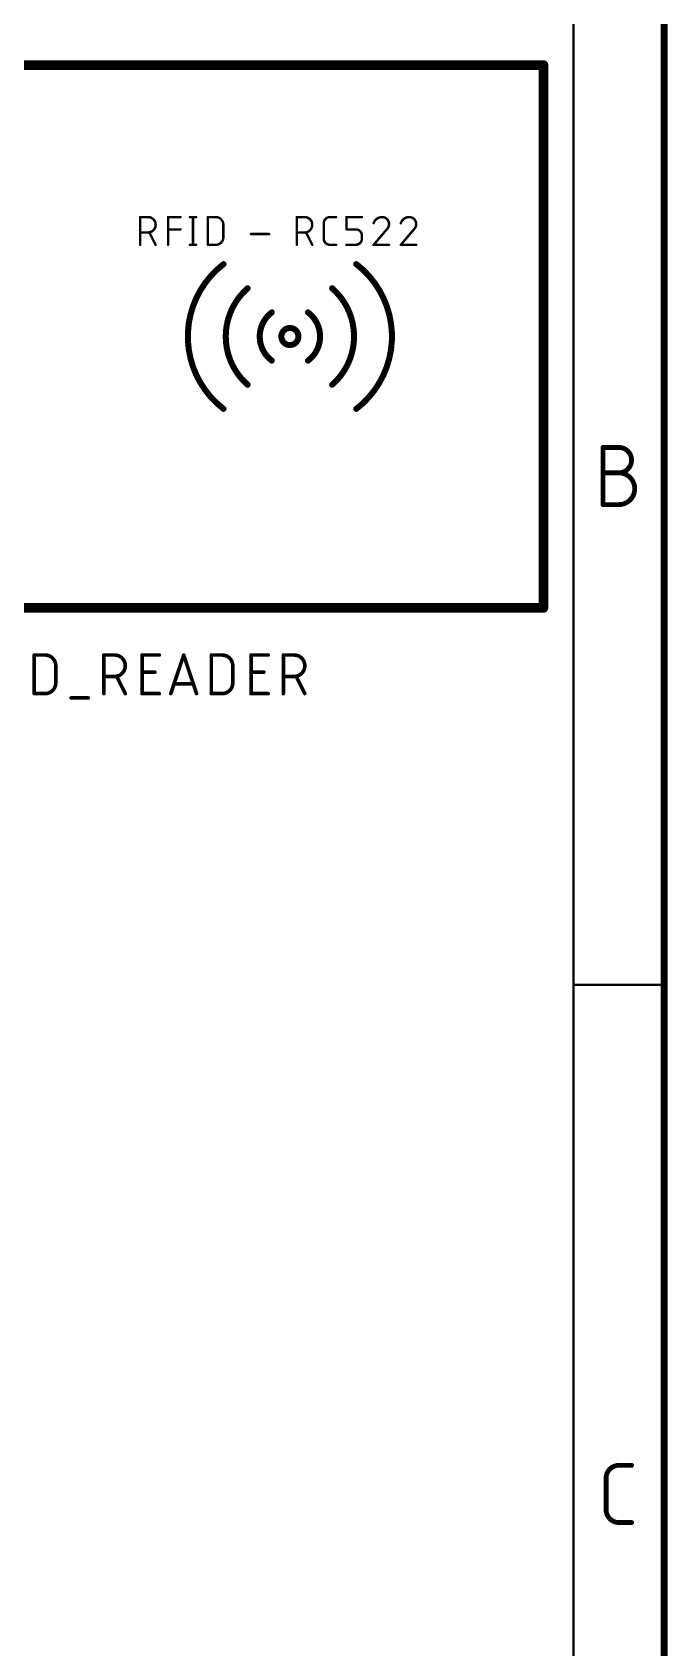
# Model space of a CAD drawing. Extents: x -10 to 250, y 0 to 179.
# Drawn here: x 223.6 to 250.3, y 61.6 to 129.6 of the extents above; entities that cross this region are included whole.
import ezdxf

# ---------------------------------------------------------------- set-up
doc = ezdxf.new("R2010")
doc.units = 0
doc.layers.add('94', color=14, linetype='CONTINUOUS')
doc.layers.add('95', color=250, linetype='CONTINUOUS')

msp = doc.modelspace()

# ---------------------------------------------------------------- linework, layer by layer
at = {"layer": '94'}
for points, const_width in [([(250.19, 0), (250.19, 179.07)], 0.3), ([(246.38, 3.81), (246.38, 175.26)], 0.1), ([(214.63, 128.27), (245.11, 128.27)], 0.4064), ([(245.11, 128.27), (245.11, 105.41)], 0.4064), ([(228.1428, 120.7008), (228.1428, 121.8692)], 0.1016), ([(228.1428, 121.8692), (228.4674, 121.8692)], 0.1016), ([(229.3188, 120.7008), (229.3188, 121.8692)], 0.1016), ([(229.3188, 121.8692), (229.8381, 121.8692)], 0.1016), ([(230.2352, 121.8692), (230.4948, 121.8692)], 0.1016), ([(230.365, 121.8692), (230.365, 120.7008)], 0.1016), ([(230.9929, 120.7008), (230.9929, 121.8692)], 0.1016), ([(230.9929, 121.8692), (231.3175, 121.8692)], 0.1016), ([(234.7341, 120.7008), (234.7341, 121.8692)], 0.1016), ([(234.7341, 121.8692), (235.0586, 121.8692)], 0.1016), ([(236.1261, 121.8692), (236.3857, 121.8692)], 0.1016), ([(236.8222, 121.3499), (236.8222, 121.8692)], 0.1016), ([(236.8222, 121.8692), (237.4713, 121.8692)], 0.1016), ([(228.4674, 121.2201), (228.1428, 121.2201)], 0.1016), ([(228.7919, 120.7008), (228.5323, 121.2201)], 0.1016), ([(229.3188, 121.3499), (229.8381, 121.3499)], 0.1016), ([(231.642, 121.5446), (231.642, 121.0254)], 0.1016), ([(232.7949, 121.1552), (233.5739, 121.1552)], 0.1016), ([(235.0586, 121.2201), (234.7341, 121.2201)], 0.1016), ([(235.3832, 120.7008), (235.1236, 121.2201)], 0.1016), ([(235.8664, 120.9604), (235.8664, 121.6096)], 0.1016), ([(237.2117, 121.3499), (236.8222, 121.3499)], 0.1016), ([(237.4713, 120.9604), (237.4713, 121.0903)], 0.1016), ([(238.517, 121.3499), (237.9652, 120.7008)], 0.1016), ([(239.66, 121.3499), (239.1082, 120.7008)], 0.1016), ([(230.2352, 120.7008), (230.4948, 120.7008)], 0.1016), ([(231.3175, 120.7008), (230.9929, 120.7008)], 0.1016), ([(236.3857, 120.7008), (236.1261, 120.7008)], 0.1016), ([(236.8222, 120.7008), (237.2117, 120.7008)], 0.1016), ([(237.9652, 120.7008), (238.6143, 120.7008)], 0.1016), ([(239.1082, 120.7008), (239.7573, 120.7008)], 0.1016), ([(247.6164, 109.7629), (247.6164, 112.1697)], 0.2032), ([(247.6164, 112.1697), (248.285, 112.1697)], 0.2032), ([(247.6164, 111.1), (248.285, 111.1)], 0.2032), ([(248.285, 109.7629), (247.6164, 109.7629)], 0.2032), ([(245.11, 105.41), (214.63, 105.41)], 0.4064), ([(250.19, 89.535), (246.38, 89.535)], 0.1), ([(248.285, 69.3072), (248.8198, 69.3072)], 0.2032), ([(247.7502, 67.4352), (247.7502, 68.7723)], 0.2032), ([(248.8198, 66.9004), (248.285, 66.9004)], 0.2032)]:
    msp.add_lwpolyline(points, dxfattribs=dict(at, const_width=const_width))
for points, const_width in [([(245.2116, 128.27, 1), (245.0084, 128.27)], 0.2032), ([(245.11, 128.1684, 1), (245.11, 128.3716)], 0.2032), ([(228.1682, 121.8692, 1), (228.1174, 121.8692)], 0.0508), ([(228.1428, 121.8946, 1), (228.1428, 121.8438)], 0.0508), ([(228.4674, 121.2201, 1), (228.4674, 121.8692)], 0.1016), ([(228.4674, 121.8946, 1), (228.4674, 121.8438)], 0.0508), ([(228.4674, 121.8438, 1), (228.4674, 121.8946)], 0.0508), ([(229.3442, 121.8692, 1), (229.2934, 121.8692)], 0.0508), ([(229.3188, 121.8946, 1), (229.3188, 121.8438)], 0.0508), ([(229.8381, 121.8438, 1), (229.8381, 121.8946)], 0.0508), ([(230.2352, 121.8946, 1), (230.2352, 121.8438)], 0.0508), ([(230.3904, 121.8692, 1), (230.3396, 121.8692)], 0.0508), ([(230.4948, 121.8438, 1), (230.4948, 121.8946)], 0.0508), ([(231.0183, 121.8692, 1), (230.9675, 121.8692)], 0.0508), ([(230.9929, 121.8946, 1), (230.9929, 121.8438)], 0.0508), ([(231.642, 121.5446, 0.4142), (231.3175, 121.8692)], 0.1016), ([(231.3175, 121.8946, 1), (231.3175, 121.8438)], 0.0508), ([(231.3175, 121.8438, 1), (231.3175, 121.8946)], 0.0508), ([(234.7595, 121.8692, 1), (234.7087, 121.8692)], 0.0508), ([(234.7341, 121.8946, 1), (234.7341, 121.8438)], 0.0508), ([(235.0586, 121.2201, 1), (235.0586, 121.8692)], 0.1016), ([(235.0586, 121.8946, 1), (235.0586, 121.8438)], 0.0508), ([(235.0586, 121.8438, 1), (235.0586, 121.8946)], 0.0508), ([(236.1261, 121.8692, 0.4142), (235.8664, 121.6096)], 0.1016), ([(236.1261, 121.8946, 1), (236.1261, 121.8438)], 0.0508), ([(236.1261, 121.8438, 1), (236.1261, 121.8946)], 0.0508), ([(236.3857, 121.8438, 1), (236.3857, 121.8946)], 0.0508), ([(236.8476, 121.8692, 1), (236.7968, 121.8692)], 0.0508), ([(236.8222, 121.8946, 1), (236.8222, 121.8438)], 0.0508), ([(237.4713, 121.8438, 1), (237.4713, 121.8946)], 0.0508), ([(238.3222, 121.8692, 0.3252), (237.9652, 121.6096)], 0.1016), ([(238.6143, 121.5771, 0.4142), (238.3222, 121.8692)], 0.1016), ([(238.3222, 121.8946, 1), (238.3222, 121.8438)], 0.0508), ([(238.3222, 121.8438, 1), (238.3222, 121.8946)], 0.0508), ([(239.4652, 121.8692, 0.3252), (239.1082, 121.6096)], 0.1016), ([(239.7573, 121.5771, 0.4142), (239.4652, 121.8692)], 0.1016), ([(239.4652, 121.8946, 1), (239.4652, 121.8438)], 0.0508), ([(239.4652, 121.8438, 1), (239.4652, 121.8946)], 0.0508), ([(228.1428, 121.2455, 1), (228.1428, 121.1947)], 0.0508), ([(228.4674, 121.2455, 1), (228.4674, 121.1947)], 0.0508), ([(228.4674, 121.1947, 1), (228.4674, 121.2455)], 0.0508), ([(228.555, 121.2314, 1), (228.5095, 121.2087)], 0.0508), ([(229.3188, 121.3753, 1), (229.3188, 121.3245)], 0.0508), ([(229.8381, 121.3245, 1), (229.8381, 121.3753)], 0.0508), ([(231.3175, 120.7008, 0.4142), (231.642, 121.0254)], 0.1016), ([(231.6674, 121.5446, 1), (231.6166, 121.5446)], 0.0508), ([(231.6166, 121.5446, 1), (231.6674, 121.5446)], 0.0508), ([(231.6674, 121.0254, 1), (231.6166, 121.0254)], 0.0508), ([(232.7949, 121.1806, 1), (232.7949, 121.1298)], 0.0508), ([(233.5739, 121.1298, 1), (233.5739, 121.1806)], 0.0508), ([(234.7341, 121.2455, 1), (234.7341, 121.1947)], 0.0508), ([(235.0586, 121.2455, 1), (235.0586, 121.1947)], 0.0508), ([(235.0586, 121.1947, 1), (235.0586, 121.2455)], 0.0508), ([(235.1463, 121.2314, 1), (235.1008, 121.2087)], 0.0508), ([(235.8918, 121.6096, 1), (235.841, 121.6096)], 0.0508), ([(235.841, 121.6096, 1), (235.8918, 121.6096)], 0.0508), ([(236.8222, 121.3753, 1), (236.8222, 121.3245)], 0.0508), ([(236.7968, 121.3499, 1), (236.8476, 121.3499)], 0.0508), ([(237.4713, 121.0903, 0.4142), (237.2117, 121.3499)], 0.1016), ([(237.2117, 121.3753, 1), (237.2117, 121.3245)], 0.0508), ([(237.2117, 121.3245, 1), (237.2117, 121.3753)], 0.0508), ([(237.4967, 121.0903, 1), (237.4459, 121.0903)], 0.0508), ([(237.4459, 121.0903, 1), (237.4967, 121.0903)], 0.0508), ([(237.9411, 121.6174, 1), (237.9894, 121.6017)], 0.0508), ([(238.517, 121.3499, 0.2053), (238.6143, 121.5771)], 0.1016), ([(238.4995, 121.3683, 1), (238.5345, 121.3315)], 0.0508), ([(238.5363, 121.3335, 1), (238.4976, 121.3664)], 0.0508), ([(238.6397, 121.5771, 1), (238.5889, 121.5771)], 0.0508), ([(238.5889, 121.5771, 1), (238.6397, 121.5771)], 0.0508), ([(239.0841, 121.6174, 1), (239.1324, 121.6017)], 0.0508), ([(239.6424, 121.3683, 1), (239.6775, 121.3315)], 0.0508), ([(239.66, 121.3499, 0.2053), (239.7573, 121.5771)], 0.1016), ([(239.6793, 121.3335, 1), (239.6406, 121.3664)], 0.0508), ([(239.7827, 121.5771, 1), (239.7319, 121.5771)], 0.0508), ([(239.7319, 121.5771, 1), (239.7827, 121.5771)], 0.0508), ([(228.1174, 120.7008, 1), (228.1682, 120.7008)], 0.0508), ([(228.7692, 120.6894, 1), (228.8146, 120.7122)], 0.0508), ([(229.2934, 120.7008, 1), (229.3442, 120.7008)], 0.0508), ([(230.2352, 120.7262, 1), (230.2352, 120.6754)], 0.0508), ([(230.3396, 120.7008, 1), (230.3904, 120.7008)], 0.0508), ([(230.4948, 120.6754, 1), (230.4948, 120.7262)], 0.0508), ([(230.9929, 120.7262, 1), (230.9929, 120.6754)], 0.0508), ([(230.9675, 120.7008, 1), (231.0183, 120.7008)], 0.0508), ([(231.3175, 120.7262, 1), (231.3175, 120.6754)], 0.0508), ([(231.3175, 120.6754, 1), (231.3175, 120.7262)], 0.0508), ([(231.6166, 121.0254, 1), (231.6674, 121.0254)], 0.0508), ([(234.7087, 120.7008, 1), (234.7595, 120.7008)], 0.0508), ([(235.3605, 120.6894, 1), (235.4059, 120.7122)], 0.0508), ([(235.8664, 120.9604, 0.4142), (236.1261, 120.7008)], 0.1016), ([(235.8918, 120.9604, 1), (235.841, 120.9604)], 0.0508), ([(235.841, 120.9604, 1), (235.8918, 120.9604)], 0.0508), ([(236.1261, 120.7262, 1), (236.1261, 120.6754)], 0.0508), ([(236.1261, 120.6754, 1), (236.1261, 120.7262)], 0.0508), ([(236.3857, 120.6754, 1), (236.3857, 120.7262)], 0.0508), ([(236.8222, 120.7262, 1), (236.8222, 120.6754)], 0.0508), ([(237.2117, 120.7008, 0.4142), (237.4713, 120.9604)], 0.1016), ([(237.2117, 120.7262, 1), (237.2117, 120.6754)], 0.0508), ([(237.2117, 120.6754, 1), (237.2117, 120.7262)], 0.0508), ([(237.4967, 120.9604, 1), (237.4459, 120.9604)], 0.0508), ([(237.4459, 120.9604, 1), (237.4967, 120.9604)], 0.0508), ([(237.9652, 120.7262, 1), (237.9652, 120.6754)], 0.0508), ([(237.9459, 120.7173, 1), (237.9846, 120.6843)], 0.0508), ([(238.6143, 120.6754, 1), (238.6143, 120.7262)], 0.0508), ([(239.1082, 120.7262, 1), (239.1082, 120.6754)], 0.0508), ([(239.0889, 120.7173, 1), (239.1276, 120.6843)], 0.0508), ([(239.7573, 120.6754, 1), (239.7573, 120.7262)], 0.0508), ([(231.648, 119.888, 0.4924), (231.648, 113.792)], 0.254), ([(231.6867, 119.8377, 1), (231.6093, 119.9383)], 0.127), ([(237.236, 113.792, 0.4924), (237.236, 119.888)], 0.254), ([(237.2747, 119.9383, 1), (237.1973, 119.8377)], 0.127), ([(232.664, 118.872, 0.4538), (232.664, 114.808)], 0.254), ([(232.7058, 118.8242, 1), (232.6222, 118.9198)], 0.127), ([(236.22, 114.808, 0.4538), (236.22, 118.872)], 0.254), ([(236.2618, 118.9198, 1), (236.1782, 118.8242)], 0.127), ([(233.68, 117.856, 0.5), (233.68, 115.824)], 0.254), ([(233.7181, 117.8052, 1), (233.6419, 117.9068)], 0.127), ([(235.204, 115.824, 0.5), (235.204, 117.856)], 0.254), ([(235.2421, 117.9068, 1), (235.1659, 117.8052)], 0.127), ([(234.442, 116.4808, 1), (234.442, 117.1992, 1), (234.442, 116.4808)], 0.254), ([(233.6419, 115.7732, 1), (233.7181, 115.8748)], 0.127), ([(235.1659, 115.8748, 1), (235.2421, 115.7732)], 0.127), ([(232.6222, 114.7602, 1), (232.7058, 114.8558)], 0.127), ([(236.1782, 114.8558, 1), (236.2618, 114.7602)], 0.127), ([(231.6093, 113.7417, 1), (231.6867, 113.8423)], 0.127), ([(237.1973, 113.8423, 1), (237.2747, 113.7417)], 0.127), ([(247.6672, 112.1697, 1), (247.5656, 112.1697)], 0.1016), ([(247.6164, 112.2204, 1), (247.6164, 112.1189)], 0.1016), ([(248.285, 111.1, 1), (248.285, 112.1697)], 0.2032), ([(248.285, 112.2204, 1), (248.285, 112.1189)], 0.1016), ([(248.285, 112.1189, 1), (248.285, 112.2204)], 0.1016), ([(247.6164, 111.1508, 1), (247.6164, 111.0492)], 0.1016), ([(248.285, 109.7628, 1), (248.285, 111.1)], 0.2032), ([(248.285, 111.1508, 1), (248.285, 111.0492)], 0.1016), ([(248.285, 111.1508, 1), (248.285, 111.0492)], 0.1016), ([(248.285, 111.0492, 1), (248.285, 111.1508)], 0.1016), ([(247.6164, 109.8136, 1), (247.6164, 109.7121)], 0.1016), ([(247.5656, 109.7629, 1), (247.6672, 109.7629)], 0.1016), ([(248.285, 109.8136, 1), (248.285, 109.712)], 0.1016), ([(248.285, 109.7121, 1), (248.285, 109.8136)], 0.1016), ([(245.0084, 105.41, 1), (245.2116, 105.41)], 0.2032), ([(245.11, 105.3084, 1), (245.11, 105.5116)], 0.2032), ([(246.38, 89.56, 1), (246.38, 89.51)], 0.05), ([(250.19, 89.51, 1), (250.19, 89.56)], 0.05), ([(248.285, 69.3072, 0.4142), (247.7502, 68.7723)], 0.2032), ([(248.285, 69.358, 1), (248.285, 69.2564)], 0.1016), ([(248.285, 69.2564, 1), (248.285, 69.3579)], 0.1016), ([(248.8198, 69.2564, 1), (248.8198, 69.358)], 0.1016), ([(247.801, 68.7723, 1), (247.6994, 68.7723)], 0.1016), ([(247.6994, 68.7723, 1), (247.801, 68.7723)], 0.1016), ([(247.7502, 67.4352, 0.4142), (248.285, 66.9004)], 0.2032), ([(247.801, 67.4352, 1), (247.6994, 67.4352)], 0.1016), ([(247.6994, 67.4352, 1), (247.801, 67.4352)], 0.1016), ([(248.285, 66.9511, 1), (248.285, 66.8496)], 0.1016), ([(248.285, 66.8496, 1), (248.285, 66.9511)], 0.1016), ([(248.8198, 66.8496, 1), (248.8198, 66.9511)], 0.1016)]:
    msp.add_lwpolyline(points, format="xyb", dxfattribs=dict(at, const_width=const_width))
at = {"layer": '95', "const_width": 0.1524}
for points in [[(223.6848, 101.8032), (223.6848, 103.4288)], [(223.6848, 103.4288), (224.1364, 103.4288)], [(226.6118, 101.8032), (226.6118, 103.4288)], [(226.6118, 103.4288), (227.0634, 103.4288)], [(228.2209, 101.8032), (228.2209, 103.4288)], [(228.2209, 103.4288), (228.9434, 103.4288)], [(229.4302, 101.8032), (229.9721, 103.4288)], [(229.9721, 103.4288), (230.5139, 101.8032)], [(231.1357, 101.8032), (231.1357, 103.4288)], [(231.1357, 103.4288), (231.5873, 103.4288)], [(232.806, 101.8032), (232.806, 103.4288)], [(232.806, 103.4288), (233.5285, 103.4288)], [(234.1669, 101.8032), (234.1669, 103.4288)], [(234.1669, 103.4288), (234.6185, 103.4288)], [(224.588, 102.9772), (224.588, 102.2548)], [(228.2209, 102.7063), (228.7627, 102.7063)], [(232.0388, 102.9772), (232.0388, 102.2548)], [(232.806, 102.7063), (233.3479, 102.7063)], [(227.0634, 102.5257), (226.6118, 102.5257)], [(227.5149, 101.8032), (227.1537, 102.5257)], [(230.3785, 102.2096), (229.5657, 102.2096)], [(234.6185, 102.5257), (234.1669, 102.5257)], [(235.07, 101.8032), (234.7088, 102.5257)], [(224.1364, 101.8032), (223.6848, 101.8032)], [(225.2341, 101.6226), (225.9566, 101.6226)], [(228.9434, 101.8032), (228.2209, 101.8032)], [(231.5873, 101.8032), (231.1357, 101.8032)], [(233.5285, 101.8032), (232.806, 101.8032)]]:
    msp.add_lwpolyline(points, dxfattribs=at)
at = {"layer": '95'}
for points, const_width in [([(223.7229, 103.4288, 1), (223.6467, 103.4288)], 0.0762), ([(223.6848, 103.4669, 1), (223.6848, 103.3907)], 0.0762), ([(224.588, 102.9772, 0.4142), (224.1364, 103.4288)], 0.1524), ([(224.1364, 103.4669, 1), (224.1364, 103.3907)], 0.0762), ([(224.1364, 103.3907, 1), (224.1364, 103.4669)], 0.0762), ([(226.6499, 103.4288, 1), (226.5737, 103.4288)], 0.0762), ([(226.6118, 103.4669, 1), (226.6118, 103.3907)], 0.0762), ([(227.0634, 102.5257, 1), (227.0634, 103.4288)], 0.1524), ([(227.0634, 103.4669, 1), (227.0634, 103.3907)], 0.0762), ([(227.0634, 103.3907, 1), (227.0634, 103.4669)], 0.0762), ([(228.259, 103.4288, 1), (228.1828, 103.4288)], 0.0762), ([(228.2209, 103.4669, 1), (228.2209, 103.3907)], 0.0762), ([(228.9434, 103.3907, 1), (228.9434, 103.4669)], 0.0762), ([(230.0082, 103.4408, 1), (229.9359, 103.4168)], 0.0762), ([(230.0082, 103.4168, 1), (229.9359, 103.4408)], 0.0762), ([(231.1738, 103.4288, 1), (231.0976, 103.4288)], 0.0762), ([(231.1357, 103.4669, 1), (231.1357, 103.3907)], 0.0762), ([(232.0388, 102.9772, 0.4142), (231.5873, 103.4288)], 0.1524), ([(231.5873, 103.4669, 1), (231.5873, 103.3907)], 0.0762), ([(231.5873, 103.3907, 1), (231.5873, 103.4669)], 0.0762), ([(232.8441, 103.4288, 1), (232.7679, 103.4288)], 0.0762), ([(232.806, 103.4669, 1), (232.806, 103.3907)], 0.0762), ([(233.5285, 103.3907, 1), (233.5285, 103.4669)], 0.0762), ([(234.205, 103.4288, 1), (234.1288, 103.4288)], 0.0762), ([(234.1669, 103.4669, 1), (234.1669, 103.3907)], 0.0762), ([(234.6185, 102.5257, 1), (234.6185, 103.4288)], 0.1524), ([(234.6185, 103.4669, 1), (234.6185, 103.3907)], 0.0762), ([(234.6185, 103.3907, 1), (234.6185, 103.4669)], 0.0762), ([(224.6261, 102.9772, 1), (224.5499, 102.9772)], 0.0762), ([(224.5499, 102.9772, 1), (224.6261, 102.9772)], 0.0762), ([(228.2209, 102.7444, 1), (228.2209, 102.6682)], 0.0762), ([(228.7627, 102.6682, 1), (228.7627, 102.7444)], 0.0762), ([(232.0769, 102.9772, 1), (232.0007, 102.9772)], 0.0762), ([(232.0007, 102.9772, 1), (232.0769, 102.9772)], 0.0762), ([(232.806, 102.7444, 1), (232.806, 102.6682)], 0.0762), ([(233.3479, 102.6682, 1), (233.3479, 102.7444)], 0.0762), ([(224.1364, 101.8032, 0.4142), (224.588, 102.2548)], 0.1524), ([(224.6261, 102.2548, 1), (224.5499, 102.2548)], 0.0762), ([(224.5499, 102.2548, 1), (224.6261, 102.2548)], 0.0762), ([(226.6118, 102.5638, 1), (226.6118, 102.4876)], 0.0762), ([(227.0634, 102.5638, 1), (227.0634, 102.4876)], 0.0762), ([(227.0634, 102.4876, 1), (227.0634, 102.5638)], 0.0762), ([(227.1878, 102.5427, 1), (227.1196, 102.5086)], 0.0762), ([(229.5657, 102.2477, 1), (229.5657, 102.1715)], 0.0762), ([(230.3785, 102.1715, 1), (230.3785, 102.2477)], 0.0762), ([(231.5873, 101.8032, 0.4142), (232.0388, 102.2548)], 0.1524), ([(232.0769, 102.2548, 1), (232.0007, 102.2548)], 0.0762), ([(232.0007, 102.2548, 1), (232.0769, 102.2548)], 0.0762), ([(234.1669, 102.5638, 1), (234.1669, 102.4876)], 0.0762), ([(234.6185, 102.5638, 1), (234.6185, 102.4876)], 0.0762), ([(234.6185, 102.4876, 1), (234.6185, 102.5638)], 0.0762), ([(234.7429, 102.5427, 1), (234.6747, 102.5086)], 0.0762), ([(223.6848, 101.8413, 1), (223.6848, 101.7651)], 0.0762), ([(223.6467, 101.8032, 1), (223.7229, 101.8032)], 0.0762), ([(224.1364, 101.8413, 1), (224.1364, 101.7651)], 0.0762), ([(224.1364, 101.7651, 1), (224.1364, 101.8413)], 0.0762), ([(225.2341, 101.6607, 1), (225.2341, 101.5845)], 0.0762), ([(225.9566, 101.5845, 1), (225.9566, 101.6607)], 0.0762), ([(226.5737, 101.8032, 1), (226.6499, 101.8032)], 0.0762), ([(227.4809, 101.7862, 1), (227.549, 101.8202)], 0.0762), ([(228.2209, 101.8413, 1), (228.2209, 101.7651)], 0.0762), ([(228.1828, 101.8032, 1), (228.259, 101.8032)], 0.0762), ([(228.9434, 101.7651, 1), (228.9434, 101.8413)], 0.0762), ([(229.394, 101.8152, 1), (229.4663, 101.7912)], 0.0762), ([(230.4778, 101.7912, 1), (230.5501, 101.8152)], 0.0762), ([(231.1357, 101.8413, 1), (231.1357, 101.7651)], 0.0762), ([(231.0976, 101.8032, 1), (231.1738, 101.8032)], 0.0762), ([(231.5873, 101.8413, 1), (231.5873, 101.7651)], 0.0762), ([(231.5873, 101.7651, 1), (231.5873, 101.8413)], 0.0762), ([(232.806, 101.8413, 1), (232.806, 101.7651)], 0.0762), ([(232.7679, 101.8032, 1), (232.8441, 101.8032)], 0.0762), ([(233.5285, 101.7651, 1), (233.5285, 101.8413)], 0.0762), ([(234.1288, 101.8032, 1), (234.205, 101.8032)], 0.0762), ([(235.036, 101.7862, 1), (235.1041, 101.8202)], 0.0762)]:
    msp.add_lwpolyline(points, format="xyb", dxfattribs=dict(at, const_width=const_width))

doc.saveas('drawing.dxf')
